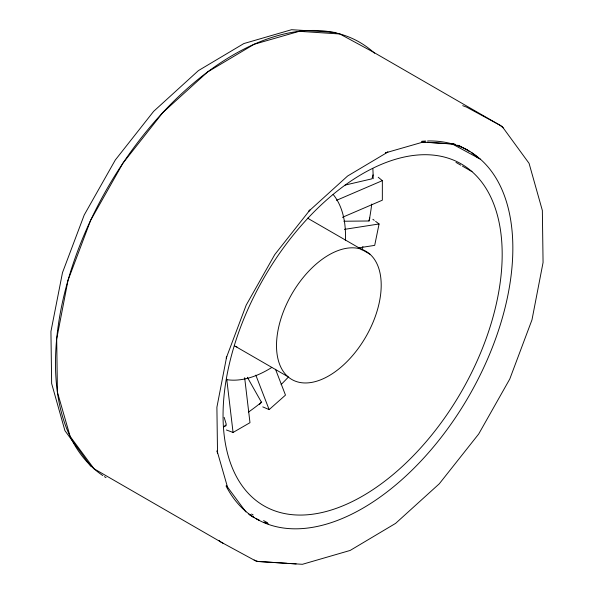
<?xml version="1.0" encoding="UTF-8"?>
<svg xmlns="http://www.w3.org/2000/svg" width="594" height="594" viewBox="0 0 594 594"><rect width="100%" height="100%" fill="white"/><g stroke="black" fill="none" stroke-linecap="round" stroke-linejoin="round"><path stroke-width="0.89" d="M375.623 221.376L379.076 223.968L374.695 245.374L358.271 247.936M373.025 174.881L371.985 178.816L345.121 185.083M369.854 217.976L368.844 220.99L343.881 221.235M259.348 404.618L261.449 402.235L247.356 377.264M223.983 426.7L226.299 424.406L224.161 417.367M262.786 406.897L269.141 409.608L285.484 395.107L275.505 369.268M226.403 429.974L233.063 432.454L249.985 422.683L244.654 377.717M336.479 200.341L382.343 180.65L382.343 200.193L342.426 217.33M385.558 152.807L387.897 152.027L347.624 176.01L308.887 211.115L309.942 209.979L274.732 254.64L246.176 305.153L226.225 358.078L226.708 356.482L216.899 407.254L217.53 453.393L217.025 450.913M385.647 152.814L423.277 142.003M344.409 229.381L379.076 223.968M335.974 32.484L291.595 29.7L243.837 43.562L198.411 70.612L153.653 111.345L115.318 159.979L84.222 214.983L62.496 272.609L50.935 331.482L51.648 383.531L64.924 430.65L90.808 466.164M421.629 141.921L425.326 142.159M427.183 142.285L452.19 143.919L480.346 159.17M422.134 142.048L453.786 144.112M286.895 563.312L256.422 561.323L220.753 541.966L218.83 540.384M288.736 563.431L296.124 563.914M462.711 105.65L466.58 107.12L499.977 125.208L503.192 127.836M254.15 560.053L258.026 561.516L302.405 564.3L350.163 550.438L395.589 523.388L439.293 483.783L478.682 434.021L509.778 379.017L531.994 319.795L543.065 262.518L542.352 210.469L529.076 163.35L502.212 126.537L373.225 52.064L339.835 33.977L299.205 31.326L254.106 44.283L207.61 71.971L162.89 112.496L122.995 163.105L90.637 220.344L68.02 280.316L56.69 338.929L57.425 392.196L70.159 436.479L94.038 468.763L223.032 543.235M251.507 514.062L253.118 514.939M263.58 520.604L267.597 522.779M455.969 162.385L460.781 165.162M462.377 166.09L471.992 171.636A197.371 113.951 -60 0 1 383.011 482.536A197.371 113.951 -60 0 1 232.855 350.475A197.371 113.951 -60 0 1 471.992 171.636M369.884 254.158A74.035 42.746 -60 0 0 280.182 321.243A74.035 42.746 -60 0 0 336.501 370.775A74.035 42.746 -60 0 0 369.884 254.158L309.207 219.127A74.035 42.746 -60 0 0 307.87 218.035M234.34 345.745L287.83 376.626M372.869 219.297L374.25 220.337M378.23 177.257L382.343 180.65M226.388 485.58L245.871 511.902M255.828 375.156L269.141 409.608M217.114 450.972L227.732 487.897M226.745 379.232L233.063 432.454M427.621 140.971A212.444 122.654 -60 0 1 467.879 397.869A212.444 122.654 -60 0 1 226.039 485.966M421.822 141.283A212.444 122.654 -60 0 1 425.698 141.038M472.141 153.185A212.444 122.654 -60 0 1 477.212 157.158M267.07 523.359A212.444 122.654 -60 0 1 265.325 522.75M259.348 520.27A212.444 122.654 -60 0 1 256.044 518.621M254.425 517.73A212.444 122.654 -60 0 1 249.725 514.812M457.618 145.196A212.444 122.654 -60 0 1 461.011 146.681M462.674 147.483A212.444 122.654 -60 0 1 469.861 151.626M102.866 475.608A251.938 145.456 -60 0 1 118.525 169.869A251.938 145.456 -60 0 1 374.539 53.2M106.014 477.621A251.938 145.456 -60 0 1 104.433 476.633M471.77 152.873A212.444 122.654 -60 0 1 478.289 157.982M268.332 523.863A212.444 122.654 -60 0 1 263.974 522.312M258.895 520.092A212.444 122.654 -60 0 1 257.239 519.267M253.215 517.018A212.444 122.654 -60 0 1 248.596 513.981M452.784 143.525A212.444 122.654 -60 0 1 455.412 144.424M458.004 145.419A212.444 122.654 -60 0 1 462.229 147.297M464.694 148.552A212.444 122.654 -60 0 1 468.688 150.854M333.108 194.409A109.341 63.127 -60 0 1 345.389 240.481M271.74 367.486A109.341 63.127 -60 0 1 227.079 379.707M372.839 168.57A197.371 113.951 -60 0 1 373.188 178.727M371.718 204.098A197.371 113.951 -60 0 1 369.074 221.072M362.904 246.517A197.371 113.951 -60 0 1 361.887 249.911M288.409 377.012A197.371 113.951 -60 0 1 281.103 384.548M261.739 402.041A197.371 113.951 -60 0 1 248.544 412.036M226.255 425.601A197.371 113.951 -60 0 1 223.879 426.804M236.969 346.911A74.035 42.746 -60 0 1 235.313 346.384"/></g></svg>
